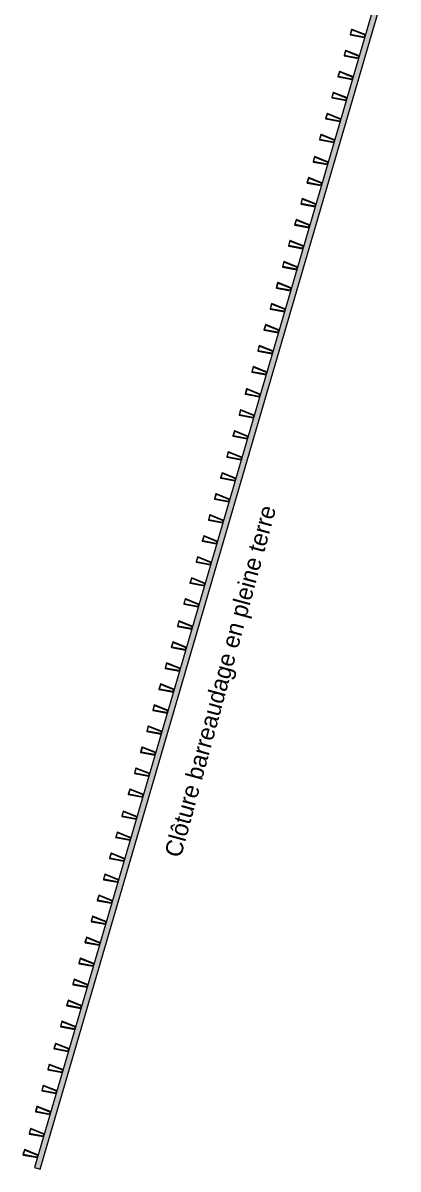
# Model space of a CAD drawing. Header units: centimetres. Extents: x 1724 to 19617, y -6503 to 8072.
# Drawn here: x 1724 to 1981, y -6503 to -5717 of the extents above; entities that cross this region are included whole.
import ezdxf

# ---------------------------------------------------------------- set-up
doc = ezdxf.new("R2010")
doc.units = ezdxf.units.CM
doc.layers.add('B GÈnÈral', color=7, linetype='Continuous', lineweight=5)
doc.layers.add('B Général', color=252, linetype='Continuous')
doc.layers.add('C ANNOTATIONS-texte', color=252, linetype='Continuous')
doc.styles.add('Eurostile', font='Eurosti.TTF')

# ---------------------------------------------------------------- blocks, each defined once
blk = doc.blocks.new('Groupe-70-1')
at = {"layer": 'B GÈnÈral', "linetype": 'Continuous', "lineweight": 0, "true_color": 0xbbbbbb}
blk.add_hatch(color=9, dxfattribs=at).paths.add_polyline_path([(2539.74, 1444.07), (2784.91, 2284.16), (2781.11, 2285.4), (2535.9, 1445.19)])
h = blk.add_hatch(color=9, dxfattribs=at)
edge = h.paths.add_edge_path()
edge.add_line((2752.3, 2221.58), (2761.77, 2219.79))
edge.add_arc((2761.81, 2219.98), 0.2, 259.2541, 343.73069)
edge.add_line((2762, 2219.93), (2762.46, 2221.5))
edge.add_arc((2762.27, 2221.55), 0.2, 343.73069, 428.08247)
edge.add_line((2762.34, 2221.74), (2753.39, 2225.34))
edge.add_arc((2753.32, 2225.16), 0.2, 68.08247, 163.73069)
edge.add_line((2753.13, 2225.21), (2752.14, 2221.84))
edge.add_arc((2752.33, 2221.78), 0.2, 163.73069, 259.2541)
h.paths.add_polyline_path([(2761.74, 2220.1), (2752.46, 2221.86), (2753.38, 2225.02), (2762.15, 2221.5)])
h = blk.add_hatch(color=9, dxfattribs=at)
edge = h.paths.add_edge_path()
edge.add_line((2748.09, 2207.18), (2757.57, 2205.38))
edge.add_arc((2757.61, 2205.58), 0.2, 259.2541, 343.73069)
edge.add_line((2757.8, 2205.53), (2758.26, 2207.1))
edge.add_arc((2758.07, 2207.15), 0.2, 343.73069, 428.08247)
edge.add_line((2758.14, 2207.34), (2749.19, 2210.94))
edge.add_arc((2749.12, 2210.75), 0.2, 68.08247, 163.73069)
edge.add_line((2748.92, 2210.81), (2747.94, 2207.44))
edge.add_arc((2748.13, 2207.38), 0.2, 163.73069, 259.2541)
h.paths.add_polyline_path([(2757.54, 2205.7), (2748.26, 2207.46), (2749.18, 2210.62), (2757.94, 2207.09)])
h = blk.add_hatch(color=9, dxfattribs=at)
edge = h.paths.add_edge_path()
edge.add_line((2743.89, 2192.78), (2753.37, 2190.98))
edge.add_arc((2753.4, 2191.18), 0.2, 259.2541, 343.73069)
edge.add_line((2753.6, 2191.12), (2754.05, 2192.7))
edge.add_arc((2753.86, 2192.75), 0.2, 343.73069, 428.08247)
edge.add_line((2753.94, 2192.94), (2744.99, 2196.54))
edge.add_arc((2744.91, 2196.35), 0.2, 68.08247, 163.73069)
edge.add_line((2744.72, 2196.41), (2743.74, 2193.03))
edge.add_arc((2743.93, 2192.98), 0.2, 163.73069, 259.2541)
h.paths.add_polyline_path([(2753.33, 2191.3), (2744.06, 2193.06), (2744.98, 2196.22), (2753.74, 2192.69)])
h = blk.add_hatch(color=9, dxfattribs=at)
edge = h.paths.add_edge_path()
edge.add_line((2739.69, 2178.38), (2749.16, 2176.58))
edge.add_arc((2749.2, 2176.78), 0.2, 259.2541, 343.73069)
edge.add_line((2749.39, 2176.72), (2749.85, 2178.29))
edge.add_arc((2749.66, 2178.35), 0.2, 343.73069, 428.08247)
edge.add_line((2749.73, 2178.54), (2740.78, 2182.14))
edge.add_arc((2740.71, 2181.95), 0.2, 68.08247, 163.73069)
edge.add_line((2740.52, 2182.01), (2739.53, 2178.63))
edge.add_arc((2739.73, 2178.58), 0.2, 163.73069, 259.2541)
h.paths.add_polyline_path([(2749.13, 2176.89), (2739.85, 2178.65), (2740.78, 2181.82), (2749.54, 2178.29)])
h = blk.add_hatch(color=9, dxfattribs=at)
edge = h.paths.add_edge_path()
edge.add_line((2735.49, 2163.98), (2744.96, 2162.18))
edge.add_arc((2745, 2162.38), 0.2, 259.2541, 343.73069)
edge.add_line((2745.19, 2162.32), (2745.65, 2163.89))
edge.add_arc((2745.46, 2163.95), 0.2, 343.73069, 428.08247)
edge.add_line((2745.53, 2164.13), (2736.58, 2167.74))
edge.add_arc((2736.51, 2167.55), 0.2, 68.08247, 163.73069)
edge.add_line((2736.32, 2167.61), (2735.33, 2164.23))
edge.add_arc((2735.52, 2164.18), 0.2, 163.73069, 259.2541)
h.paths.add_polyline_path([(2744.93, 2162.49), (2735.65, 2164.25), (2736.57, 2167.42), (2745.34, 2163.89)])
h = blk.add_hatch(color=9, dxfattribs=at)
edge = h.paths.add_edge_path()
edge.add_line((2731.28, 2149.58), (2740.76, 2147.78))
edge.add_arc((2740.8, 2147.98), 0.2, 259.2541, 343.73069)
edge.add_line((2740.99, 2147.92), (2741.45, 2149.49))
edge.add_arc((2741.25, 2149.55), 0.2, 343.73069, 428.08247)
edge.add_line((2741.33, 2149.73), (2732.38, 2153.33))
edge.add_arc((2732.3, 2153.15), 0.2, 68.08247, 163.73069)
edge.add_line((2732.11, 2153.2), (2731.13, 2149.83))
edge.add_arc((2731.32, 2149.77), 0.2, 163.73069, 259.2541)
h.paths.add_polyline_path([(2740.72, 2148.09), (2731.45, 2149.85), (2732.37, 2153.01), (2741.13, 2149.49)])
h = blk.add_hatch(color=9, dxfattribs=at)
edge = h.paths.add_edge_path()
edge.add_line((2726.86, 2134.41), (2736.33, 2132.61))
edge.add_arc((2736.37, 2132.81), 0.2, 259.2541, 343.73069)
edge.add_line((2736.56, 2132.75), (2737.02, 2134.32))
edge.add_arc((2736.83, 2134.38), 0.2, 343.73069, 428.08247)
edge.add_line((2736.9, 2134.56), (2727.95, 2138.16))
edge.add_arc((2727.88, 2137.98), 0.2, 68.08247, 163.73069)
edge.add_line((2727.69, 2138.04), (2726.7, 2134.66))
edge.add_arc((2726.89, 2134.6), 0.2, 163.73069, 259.2541)
h.paths.add_polyline_path([(2736.3, 2132.92), (2727.02, 2134.68), (2727.94, 2137.85), (2736.71, 2134.32)])
h = blk.add_hatch(color=9, dxfattribs=at)
edge = h.paths.add_edge_path()
edge.add_line((2722.65, 2120.01), (2732.13, 2118.21))
edge.add_arc((2732.17, 2118.41), 0.2, 259.2541, 343.73069)
edge.add_line((2732.36, 2118.35), (2732.82, 2119.92))
edge.add_arc((2732.62, 2119.98), 0.2, 343.73069, 428.08247)
edge.add_line((2732.7, 2120.16), (2723.75, 2123.76))
edge.add_arc((2723.67, 2123.58), 0.2, 68.08247, 163.73069)
edge.add_line((2723.48, 2123.63), (2722.5, 2120.26))
edge.add_arc((2722.69, 2120.2), 0.2, 163.73069, 259.2541)
h.paths.add_polyline_path([(2732.09, 2118.52), (2722.82, 2120.28), (2723.74, 2123.44), (2732.5, 2119.92)])
h = blk.add_hatch(color=9, dxfattribs=at)
edge = h.paths.add_edge_path()
edge.add_line((2718.45, 2105.61), (2727.93, 2103.81))
edge.add_arc((2727.96, 2104), 0.2, 259.2541, 343.73069)
edge.add_line((2728.15, 2103.95), (2728.61, 2105.52))
edge.add_arc((2728.42, 2105.58), 0.2, 343.73069, 428.08247)
edge.add_line((2728.5, 2105.76), (2719.55, 2109.36))
edge.add_arc((2719.47, 2109.18), 0.2, 68.08247, 163.73069)
edge.add_line((2719.28, 2109.23), (2718.3, 2105.86))
edge.add_arc((2718.49, 2105.8), 0.2, 163.73069, 259.2541)
h.paths.add_polyline_path([(2727.89, 2104.12), (2718.61, 2105.88), (2719.54, 2109.04), (2728.3, 2105.52)])
h = blk.add_hatch(color=9, dxfattribs=at)
edge = h.paths.add_edge_path()
edge.add_line((2714.25, 2091.2), (2723.72, 2089.41))
edge.add_arc((2723.76, 2089.6), 0.2, 259.2541, 343.73069)
edge.add_line((2723.95, 2089.55), (2724.41, 2091.12))
edge.add_arc((2724.22, 2091.17), 0.2, 343.73069, 428.08247)
edge.add_line((2724.29, 2091.36), (2715.34, 2094.96))
edge.add_arc((2715.27, 2094.78), 0.2, 68.08247, 163.73069)
edge.add_line((2715.08, 2094.83), (2714.09, 2091.46))
edge.add_arc((2714.28, 2091.4), 0.2, 163.73069, 259.2541)
h.paths.add_polyline_path([(2723.69, 2089.72), (2714.41, 2091.48), (2715.33, 2094.64), (2724.1, 2091.12)])
h = blk.add_hatch(color=9, dxfattribs=at)
edge = h.paths.add_edge_path()
edge.add_line((2710.04, 2076.8), (2719.52, 2075.01))
edge.add_arc((2719.56, 2075.2), 0.2, 259.2541, 343.73069)
edge.add_line((2719.75, 2075.15), (2720.21, 2076.72))
edge.add_arc((2720.02, 2076.77), 0.2, 343.73069, 428.08247)
edge.add_line((2720.09, 2076.96), (2711.14, 2080.56))
edge.add_arc((2711.07, 2080.37), 0.2, 68.08247, 163.73069)
edge.add_line((2710.87, 2080.43), (2709.89, 2077.06))
edge.add_arc((2710.08, 2077), 0.2, 163.73069, 259.2541)
h.paths.add_polyline_path([(2719.49, 2075.32), (2710.21, 2077.08), (2711.13, 2080.24), (2719.89, 2076.71)])
h = blk.add_hatch(color=9, dxfattribs=at)
edge = h.paths.add_edge_path()
edge.add_line((2705.84, 2062.4), (2715.32, 2060.6))
edge.add_arc((2715.35, 2060.8), 0.2, 259.2541, 343.73069)
edge.add_line((2715.55, 2060.74), (2716, 2062.32))
edge.add_arc((2715.81, 2062.37), 0.2, 343.73069, 428.08247)
edge.add_line((2715.89, 2062.56), (2706.94, 2066.16))
edge.add_arc((2706.86, 2065.97), 0.2, 68.08247, 163.73069)
edge.add_line((2706.67, 2066.03), (2705.69, 2062.65))
edge.add_arc((2705.88, 2062.6), 0.2, 163.73069, 259.2541)
h.paths.add_polyline_path([(2715.28, 2060.92), (2706.01, 2062.68), (2706.93, 2065.84), (2715.69, 2062.31)])
h = blk.add_hatch(color=9, dxfattribs=at)
edge = h.paths.add_edge_path()
edge.add_line((2701.64, 2048), (2711.11, 2046.2))
edge.add_arc((2711.15, 2046.4), 0.2, 259.2541, 343.73069)
edge.add_line((2711.34, 2046.34), (2711.8, 2047.91))
edge.add_arc((2711.61, 2047.97), 0.2, 343.73069, 428.08247)
edge.add_line((2711.68, 2048.16), (2702.74, 2051.76))
edge.add_arc((2702.66, 2051.57), 0.2, 68.08247, 163.73069)
edge.add_line((2702.47, 2051.63), (2701.48, 2048.25))
edge.add_arc((2701.68, 2048.2), 0.2, 163.73069, 259.2541)
h.paths.add_polyline_path([(2711.08, 2046.51), (2701.8, 2048.28), (2702.73, 2051.44), (2711.49, 2047.91)])
h = blk.add_hatch(color=9, dxfattribs=at)
edge = h.paths.add_edge_path()
edge.add_line((2697.44, 2033.6), (2706.91, 2031.8))
edge.add_arc((2706.95, 2032), 0.2, 259.2541, 343.73069)
edge.add_line((2707.14, 2031.94), (2707.6, 2033.51))
edge.add_arc((2707.41, 2033.57), 0.2, 343.73069, 428.08247)
edge.add_line((2707.48, 2033.76), (2698.53, 2037.36))
edge.add_arc((2698.46, 2037.17), 0.2, 68.08247, 163.73069)
edge.add_line((2698.27, 2037.23), (2697.28, 2033.85))
edge.add_arc((2697.47, 2033.8), 0.2, 163.73069, 259.2541)
h.paths.add_polyline_path([(2706.88, 2032.11), (2697.6, 2033.87), (2698.52, 2037.04), (2707.29, 2033.51)])
h = blk.add_hatch(color=9, dxfattribs=at)
edge = h.paths.add_edge_path()
edge.add_line((2693.23, 2019.2), (2702.71, 2017.4))
edge.add_arc((2702.75, 2017.6), 0.2, 259.2541, 343.73069)
edge.add_line((2702.94, 2017.54), (2703.4, 2019.11))
edge.add_arc((2703.2, 2019.17), 0.2, 343.73069, 428.08247)
edge.add_line((2703.28, 2019.35), (2694.33, 2022.95))
edge.add_arc((2694.25, 2022.77), 0.2, 68.08247, 163.73069)
edge.add_line((2694.06, 2022.83), (2693.08, 2019.45))
edge.add_arc((2693.27, 2019.39), 0.2, 163.73069, 259.2541)
h.paths.add_polyline_path([(2702.68, 2017.71), (2693.4, 2019.47), (2694.32, 2022.64), (2703.08, 2019.11)])
h = blk.add_hatch(color=9, dxfattribs=at)
edge = h.paths.add_edge_path()
edge.add_line((2689.03, 2004.8), (2698.51, 2003))
edge.add_arc((2698.54, 2003.2), 0.2, 259.2541, 343.73069)
edge.add_line((2698.73, 2003.14), (2699.19, 2004.71))
edge.add_arc((2699, 2004.77), 0.2, 343.73069, 428.08247)
edge.add_line((2699.08, 2004.95), (2690.13, 2008.55))
edge.add_arc((2690.05, 2008.37), 0.2, 68.08247, 163.73069)
edge.add_line((2689.86, 2008.42), (2688.88, 2005.05))
edge.add_arc((2689.07, 2004.99), 0.2, 163.73069, 259.2541)
h.paths.add_polyline_path([(2698.47, 2003.31), (2689.19, 2005.07), (2690.12, 2008.23), (2698.88, 2004.71)])
h = blk.add_hatch(color=9, dxfattribs=at)
edge = h.paths.add_edge_path()
edge.add_line((2684.83, 1990.4), (2694.3, 1988.6))
edge.add_arc((2694.34, 1988.79), 0.2, 259.2541, 343.73069)
edge.add_line((2694.53, 1988.74), (2694.99, 1990.31))
edge.add_arc((2694.8, 1990.37), 0.2, 343.73069, 428.08247)
edge.add_line((2694.87, 1990.55), (2685.92, 1994.15))
edge.add_arc((2685.85, 1993.97), 0.2, 68.08247, 163.73069)
edge.add_line((2685.66, 1994.02), (2684.67, 1990.65))
edge.add_arc((2684.86, 1990.59), 0.2, 163.73069, 259.2541)
h.paths.add_polyline_path([(2694.27, 1988.91), (2684.99, 1990.67), (2685.91, 1993.83), (2694.68, 1990.31)])
h = blk.add_hatch(color=9, dxfattribs=at)
edge = h.paths.add_edge_path()
edge.add_line((2680.4, 1975.23), (2689.88, 1973.43))
edge.add_arc((2689.91, 1973.62), 0.2, 259.2541, 343.73069)
edge.add_line((2690.1, 1973.57), (2690.56, 1975.14))
edge.add_arc((2690.37, 1975.2), 0.2, 343.73069, 428.08247)
edge.add_line((2690.45, 1975.38), (2681.5, 1978.98))
edge.add_arc((2681.42, 1978.8), 0.2, 68.08247, 163.73069)
edge.add_line((2681.23, 1978.85), (2680.25, 1975.48))
edge.add_arc((2680.44, 1975.42), 0.2, 163.73069, 259.2541)
h.paths.add_polyline_path([(2689.84, 1973.74), (2680.56, 1975.5), (2681.49, 1978.66), (2690.25, 1975.14)])
h = blk.add_hatch(color=9, dxfattribs=at)
edge = h.paths.add_edge_path()
edge.add_line((2676.2, 1960.82), (2685.67, 1959.03))
edge.add_arc((2685.71, 1959.22), 0.2, 259.2541, 343.73069)
edge.add_line((2685.9, 1959.17), (2686.36, 1960.74))
edge.add_arc((2686.17, 1960.79), 0.2, 343.73069, 428.08247)
edge.add_line((2686.24, 1960.98), (2677.29, 1964.58))
edge.add_arc((2677.22, 1964.4), 0.2, 68.08247, 163.73069)
edge.add_line((2677.03, 1964.45), (2676.04, 1961.08))
edge.add_arc((2676.23, 1961.02), 0.2, 163.73069, 259.2541)
h.paths.add_polyline_path([(2685.64, 1959.34), (2676.36, 1961.1), (2677.28, 1964.26), (2686.05, 1960.74)])
h = blk.add_hatch(color=9, dxfattribs=at)
edge = h.paths.add_edge_path()
edge.add_line((2671.99, 1946.42), (2681.47, 1944.63))
edge.add_arc((2681.51, 1944.82), 0.2, 259.2541, 343.73069)
edge.add_line((2681.7, 1944.77), (2682.16, 1946.34))
edge.add_arc((2681.97, 1946.39), 0.2, 343.73069, 428.08247)
edge.add_line((2682.04, 1946.58), (2673.09, 1950.18))
edge.add_arc((2673.02, 1949.99), 0.2, 68.08247, 163.73069)
edge.add_line((2672.82, 1950.05), (2671.84, 1946.68))
edge.add_arc((2672.03, 1946.62), 0.2, 163.73069, 259.2541)
h.paths.add_polyline_path([(2681.44, 1944.94), (2672.16, 1946.7), (2673.08, 1949.86), (2681.84, 1946.33)])
h = blk.add_hatch(color=9, dxfattribs=at)
edge = h.paths.add_edge_path()
edge.add_line((2667.79, 1932.02), (2677.27, 1930.22))
edge.add_arc((2677.3, 1930.42), 0.2, 259.2541, 343.73069)
edge.add_line((2677.5, 1930.36), (2677.95, 1931.94))
edge.add_arc((2677.76, 1931.99), 0.2, 343.73069, 428.08247)
edge.add_line((2677.84, 1932.18), (2668.89, 1935.78))
edge.add_arc((2668.81, 1935.59), 0.2, 68.08247, 163.73069)
edge.add_line((2668.62, 1935.65), (2667.64, 1932.27))
edge.add_arc((2667.83, 1932.22), 0.2, 163.73069, 259.2541)
h.paths.add_polyline_path([(2677.23, 1930.54), (2667.96, 1932.3), (2668.88, 1935.46), (2677.64, 1931.93)])
h = blk.add_hatch(color=9, dxfattribs=at)
edge = h.paths.add_edge_path()
edge.add_line((2663.59, 1917.62), (2673.06, 1915.82))
edge.add_arc((2673.1, 1916.02), 0.2, 259.2541, 343.73069)
edge.add_line((2673.29, 1915.96), (2673.75, 1917.53))
edge.add_arc((2673.56, 1917.59), 0.2, 343.73069, 428.08247)
edge.add_line((2673.63, 1917.78), (2664.69, 1921.38))
edge.add_arc((2664.61, 1921.19), 0.2, 68.08247, 163.73069)
edge.add_line((2664.42, 1921.25), (2663.43, 1917.87))
edge.add_arc((2663.63, 1917.82), 0.2, 163.73069, 259.2541)
h.paths.add_polyline_path([(2673.03, 1916.13), (2663.75, 1917.9), (2664.68, 1921.06), (2673.44, 1917.53)])
h = blk.add_hatch(color=9, dxfattribs=at)
edge = h.paths.add_edge_path()
edge.add_line((2659.39, 1903.22), (2668.86, 1901.42))
edge.add_arc((2668.9, 1901.62), 0.2, 259.2541, 343.73069)
edge.add_line((2669.09, 1901.56), (2669.55, 1903.13))
edge.add_arc((2669.36, 1903.19), 0.2, 343.73069, 428.08247)
edge.add_line((2669.43, 1903.38), (2660.48, 1906.98))
edge.add_arc((2660.41, 1906.79), 0.2, 68.08247, 163.73069)
edge.add_line((2660.22, 1906.85), (2659.23, 1903.47))
edge.add_arc((2659.42, 1903.42), 0.2, 163.73069, 259.2541)
h.paths.add_polyline_path([(2668.83, 1901.73), (2659.55, 1903.49), (2660.47, 1906.66), (2669.24, 1903.13)])
h = blk.add_hatch(color=9, dxfattribs=at)
edge = h.paths.add_edge_path()
edge.add_line((2655.18, 1888.82), (2664.66, 1887.02))
edge.add_arc((2664.7, 1887.22), 0.2, 259.2541, 343.73069)
edge.add_line((2664.89, 1887.16), (2665.35, 1888.73))
edge.add_arc((2665.15, 1888.79), 0.2, 343.73069, 428.08247)
edge.add_line((2665.23, 1888.97), (2656.28, 1892.57))
edge.add_arc((2656.2, 1892.39), 0.2, 68.08247, 163.73069)
edge.add_line((2656.01, 1892.45), (2655.03, 1889.07))
edge.add_arc((2655.22, 1889.02), 0.2, 163.73069, 259.2541)
h.paths.add_polyline_path([(2664.63, 1887.33), (2655.35, 1889.09), (2656.27, 1892.26), (2665.03, 1888.73)])
h = blk.add_hatch(color=9, dxfattribs=at)
edge = h.paths.add_edge_path()
edge.add_line((2650.98, 1874.42), (2660.46, 1872.62))
edge.add_arc((2660.49, 1872.82), 0.2, 259.2541, 343.73069)
edge.add_line((2660.68, 1872.76), (2661.14, 1874.33))
edge.add_arc((2660.95, 1874.39), 0.2, 343.73069, 428.08247)
edge.add_line((2661.03, 1874.57), (2652.08, 1878.17))
edge.add_arc((2652, 1877.99), 0.2, 68.08247, 163.73069)
edge.add_line((2651.81, 1878.04), (2650.83, 1874.67))
edge.add_arc((2651.02, 1874.61), 0.2, 163.73069, 259.2541)
h.paths.add_polyline_path([(2660.42, 1872.93), (2651.14, 1874.69), (2652.07, 1877.85), (2660.83, 1874.33)])
h = blk.add_hatch(color=9, dxfattribs=at)
edge = h.paths.add_edge_path()
edge.add_line((2646.78, 1860.02), (2656.25, 1858.22))
edge.add_arc((2656.29, 1858.41), 0.2, 259.2541, 343.73069)
edge.add_line((2656.48, 1858.36), (2656.94, 1859.93))
edge.add_arc((2656.75, 1859.99), 0.2, 343.73069, 428.08247)
edge.add_line((2656.82, 1860.17), (2647.87, 1863.77))
edge.add_arc((2647.8, 1863.59), 0.2, 68.08247, 163.73069)
edge.add_line((2647.61, 1863.64), (2646.62, 1860.27))
edge.add_arc((2646.81, 1860.21), 0.2, 163.73069, 259.2541)
h.paths.add_polyline_path([(2656.22, 1858.53), (2646.94, 1860.29), (2647.86, 1863.45), (2656.63, 1859.93)])
h = blk.add_hatch(color=9, dxfattribs=at)
edge = h.paths.add_edge_path()
edge.add_line((2642.57, 1845.61), (2652.05, 1843.82))
edge.add_arc((2652.09, 1844.01), 0.2, 259.2541, 343.73069)
edge.add_line((2652.28, 1843.96), (2652.74, 1845.53))
edge.add_arc((2652.55, 1845.58), 0.2, 343.73069, 428.08247)
edge.add_line((2652.62, 1845.77), (2643.67, 1849.37))
edge.add_arc((2643.6, 1849.19), 0.2, 68.08247, 163.73069)
edge.add_line((2643.4, 1849.24), (2642.42, 1845.87))
edge.add_arc((2642.61, 1845.81), 0.2, 163.73069, 259.2541)
h.paths.add_polyline_path([(2652.02, 1844.13), (2642.74, 1845.89), (2643.66, 1849.05), (2652.42, 1845.53)])
h = blk.add_hatch(color=9, dxfattribs=at)
edge = h.paths.add_edge_path()
edge.add_line((2638.37, 1831.21), (2647.85, 1829.42))
edge.add_arc((2647.88, 1829.61), 0.2, 259.2541, 343.73069)
edge.add_line((2648.08, 1829.56), (2648.53, 1831.13))
edge.add_arc((2648.34, 1831.18), 0.2, 343.73069, 428.08247)
edge.add_line((2648.42, 1831.37), (2639.47, 1834.97))
edge.add_arc((2639.39, 1834.78), 0.2, 68.08247, 163.73069)
edge.add_line((2639.2, 1834.84), (2638.22, 1831.47))
edge.add_arc((2638.41, 1831.41), 0.2, 163.73069, 259.2541)
h.paths.add_polyline_path([(2647.81, 1829.73), (2638.54, 1831.49), (2639.46, 1834.65), (2648.22, 1831.12)])
h = blk.add_hatch(color=9, dxfattribs=at)
edge = h.paths.add_edge_path()
edge.add_line((2633.94, 1816.04), (2643.42, 1814.25))
edge.add_arc((2643.46, 1814.44), 0.2, 259.2541, 343.73069)
edge.add_line((2643.65, 1814.39), (2644.11, 1815.96))
edge.add_arc((2643.92, 1816.01), 0.2, 343.73069, 428.08247)
edge.add_line((2643.99, 1816.2), (2635.04, 1819.8))
edge.add_arc((2634.97, 1819.61), 0.2, 68.08247, 163.73069)
edge.add_line((2634.77, 1819.67), (2633.79, 1816.3))
edge.add_arc((2633.98, 1816.24), 0.2, 163.73069, 259.2541)
h.paths.add_polyline_path([(2643.39, 1814.56), (2634.11, 1816.32), (2635.03, 1819.48), (2643.79, 1815.95)])
h = blk.add_hatch(color=9, dxfattribs=at)
edge = h.paths.add_edge_path()
edge.add_line((2629.74, 1801.64), (2639.22, 1799.84))
edge.add_arc((2639.25, 1800.04), 0.2, 259.2541, 343.73069)
edge.add_line((2639.45, 1799.98), (2639.9, 1801.56))
edge.add_arc((2639.71, 1801.61), 0.2, 343.73069, 428.08247)
edge.add_line((2639.79, 1801.8), (2630.84, 1805.4))
edge.add_arc((2630.76, 1805.21), 0.2, 68.08247, 163.73069)
edge.add_line((2630.57, 1805.27), (2629.59, 1801.9))
edge.add_arc((2629.78, 1801.84), 0.2, 163.73069, 259.2541)
h.paths.add_polyline_path([(2639.18, 1800.16), (2629.91, 1801.92), (2630.83, 1805.08), (2639.59, 1801.55)])
h = blk.add_hatch(color=9, dxfattribs=at)
edge = h.paths.add_edge_path()
edge.add_line((2625.54, 1787.24), (2635.01, 1785.44))
edge.add_arc((2635.05, 1785.64), 0.2, 259.2541, 343.73069)
edge.add_line((2635.24, 1785.58), (2635.7, 1787.16))
edge.add_arc((2635.51, 1787.21), 0.2, 343.73069, 428.08247)
edge.add_line((2635.58, 1787.4), (2626.64, 1791))
edge.add_arc((2626.56, 1790.81), 0.2, 68.08247, 163.73069)
edge.add_line((2626.37, 1790.87), (2625.38, 1787.49))
edge.add_arc((2625.58, 1787.44), 0.2, 163.73069, 259.2541)
h.paths.add_polyline_path([(2634.98, 1785.75), (2625.7, 1787.52), (2626.63, 1790.68), (2635.39, 1787.15)])
h = blk.add_hatch(color=9, dxfattribs=at)
edge = h.paths.add_edge_path()
edge.add_line((2621.34, 1772.84), (2630.81, 1771.04))
edge.add_arc((2630.85, 1771.24), 0.2, 259.2541, 343.73069)
edge.add_line((2631.04, 1771.18), (2631.5, 1772.75))
edge.add_arc((2631.31, 1772.81), 0.2, 343.73069, 428.08247)
edge.add_line((2631.38, 1773), (2622.43, 1776.6))
edge.add_arc((2622.36, 1776.41), 0.2, 68.08247, 163.73069)
edge.add_line((2622.17, 1776.47), (2621.18, 1773.09))
edge.add_arc((2621.37, 1773.04), 0.2, 163.73069, 259.2541)
h.paths.add_polyline_path([(2630.78, 1771.35), (2621.5, 1773.11), (2622.42, 1776.28), (2631.19, 1772.75)])
h = blk.add_hatch(color=9, dxfattribs=at)
edge = h.paths.add_edge_path()
edge.add_line((2617.13, 1758.44), (2626.61, 1756.64))
edge.add_arc((2626.65, 1756.84), 0.2, 259.2541, 343.73069)
edge.add_line((2626.84, 1756.78), (2627.3, 1758.35))
edge.add_arc((2627.1, 1758.41), 0.2, 343.73069, 428.08247)
edge.add_line((2627.18, 1758.59), (2618.23, 1762.2))
edge.add_arc((2618.15, 1762.01), 0.2, 68.08247, 163.73069)
edge.add_line((2617.96, 1762.07), (2616.98, 1758.69))
edge.add_arc((2617.17, 1758.64), 0.2, 163.73069, 259.2541)
h.paths.add_polyline_path([(2626.58, 1756.95), (2617.3, 1758.71), (2618.22, 1761.88), (2626.98, 1758.35)])
h = blk.add_hatch(color=9, dxfattribs=at)
edge = h.paths.add_edge_path()
edge.add_line((2612.93, 1744.04), (2622.41, 1742.24))
edge.add_arc((2622.44, 1742.44), 0.2, 259.2541, 343.73069)
edge.add_line((2622.63, 1742.38), (2623.09, 1743.95))
edge.add_arc((2622.9, 1744.01), 0.2, 343.73069, 428.08247)
edge.add_line((2622.98, 1744.19), (2614.03, 1747.79))
edge.add_arc((2613.95, 1747.61), 0.2, 68.08247, 163.73069)
edge.add_line((2613.76, 1747.66), (2612.78, 1744.29))
edge.add_arc((2612.97, 1744.23), 0.2, 163.73069, 259.2541)
h.paths.add_polyline_path([(2622.37, 1742.55), (2613.09, 1744.31), (2614.02, 1747.47), (2622.78, 1743.95)])
h = blk.add_hatch(color=9, dxfattribs=at)
edge = h.paths.add_edge_path()
edge.add_line((2608.73, 1729.64), (2618.2, 1727.84))
edge.add_arc((2618.24, 1728.03), 0.2, 259.2541, 343.73069)
edge.add_line((2618.43, 1727.98), (2618.89, 1729.55))
edge.add_arc((2618.7, 1729.61), 0.2, 343.73069, 428.08247)
edge.add_line((2618.77, 1729.79), (2609.82, 1733.39))
edge.add_arc((2609.75, 1733.21), 0.2, 68.08247, 163.73069)
edge.add_line((2609.56, 1733.26), (2608.57, 1729.89))
edge.add_arc((2608.76, 1729.83), 0.2, 163.73069, 259.2541)
h.paths.add_polyline_path([(2618.17, 1728.15), (2608.89, 1729.91), (2609.81, 1733.07), (2618.58, 1729.55)])
h = blk.add_hatch(color=9, dxfattribs=at)
edge = h.paths.add_edge_path()
edge.add_line((2604.52, 1715.24), (2614, 1713.44))
edge.add_arc((2614.04, 1713.63), 0.2, 259.2541, 343.73069)
edge.add_line((2614.23, 1713.58), (2614.69, 1715.15))
edge.add_arc((2614.5, 1715.21), 0.2, 343.73069, 428.08247)
edge.add_line((2614.57, 1715.39), (2605.62, 1718.99))
edge.add_arc((2605.55, 1718.81), 0.2, 68.08247, 163.73069)
edge.add_line((2605.35, 1718.86), (2604.37, 1715.49))
edge.add_arc((2604.56, 1715.43), 0.2, 163.73069, 259.2541)
h.paths.add_polyline_path([(2613.97, 1713.75), (2604.69, 1715.51), (2605.61, 1718.67), (2614.37, 1715.15)])
h = blk.add_hatch(color=9, dxfattribs=at)
edge = h.paths.add_edge_path()
edge.add_line((2600.32, 1700.83), (2609.8, 1699.04))
edge.add_arc((2609.83, 1699.23), 0.2, 259.2541, 343.73069)
edge.add_line((2610.03, 1699.18), (2610.49, 1700.75))
edge.add_arc((2610.29, 1700.8), 0.2, 343.73069, 428.08247)
edge.add_line((2610.37, 1700.99), (2601.42, 1704.59))
edge.add_arc((2601.34, 1704.4), 0.2, 68.08247, 163.73069)
edge.add_line((2601.15, 1704.46), (2600.17, 1701.09))
edge.add_arc((2600.36, 1701.03), 0.2, 163.73069, 259.2541)
h.paths.add_polyline_path([(2609.76, 1699.35), (2600.49, 1701.11), (2601.41, 1704.27), (2610.17, 1700.74)])
h = blk.add_hatch(color=9, dxfattribs=at)
edge = h.paths.add_edge_path()
edge.add_line((2595.89, 1685.66), (2605.37, 1683.87))
edge.add_arc((2605.41, 1684.06), 0.2, 259.2541, 343.73069)
edge.add_line((2605.6, 1684.01), (2606.06, 1685.58))
edge.add_arc((2605.87, 1685.63), 0.2, 343.73069, 428.08247)
edge.add_line((2605.94, 1685.82), (2596.99, 1689.42))
edge.add_arc((2596.92, 1689.23), 0.2, 68.08247, 163.73069)
edge.add_line((2596.72, 1689.29), (2595.74, 1685.92))
edge.add_arc((2595.93, 1685.86), 0.2, 163.73069, 259.2541)
h.paths.add_polyline_path([(2605.34, 1684.18), (2596.06, 1685.94), (2596.98, 1689.1), (2605.74, 1685.58)])
h = blk.add_hatch(color=9, dxfattribs=at)
edge = h.paths.add_edge_path()
edge.add_line((2591.69, 1671.26), (2601.17, 1669.46))
edge.add_arc((2601.2, 1669.66), 0.2, 259.2541, 343.73069)
edge.add_line((2601.4, 1669.61), (2601.86, 1671.18))
edge.add_arc((2601.66, 1671.23), 0.2, 343.73069, 428.08247)
edge.add_line((2601.74, 1671.42), (2592.79, 1675.02))
edge.add_arc((2592.71, 1674.83), 0.2, 68.08247, 163.73069)
edge.add_line((2592.52, 1674.89), (2591.54, 1671.52))
edge.add_arc((2591.73, 1671.46), 0.2, 163.73069, 259.2541)
h.paths.add_polyline_path([(2601.13, 1669.78), (2591.86, 1671.54), (2592.78, 1674.7), (2601.54, 1671.17)])
h = blk.add_hatch(color=9, dxfattribs=at)
edge = h.paths.add_edge_path()
edge.add_line((2587.49, 1656.86), (2596.96, 1655.06))
edge.add_arc((2597, 1655.26), 0.2, 259.2541, 343.73069)
edge.add_line((2597.19, 1655.2), (2597.65, 1656.78))
edge.add_arc((2597.46, 1656.83), 0.2, 343.73069, 428.08247)
edge.add_line((2597.53, 1657.02), (2588.59, 1660.62))
edge.add_arc((2588.51, 1660.43), 0.2, 68.08247, 163.73069)
edge.add_line((2588.32, 1660.49), (2587.33, 1657.11))
edge.add_arc((2587.53, 1657.06), 0.2, 163.73069, 259.2541)
h.paths.add_polyline_path([(2596.93, 1655.38), (2587.65, 1657.14), (2588.58, 1660.3), (2597.34, 1656.77)])
h = blk.add_hatch(color=9, dxfattribs=at)
edge = h.paths.add_edge_path()
edge.add_line((2583.29, 1642.46), (2592.76, 1640.66))
edge.add_arc((2592.8, 1640.86), 0.2, 259.2541, 343.73069)
edge.add_line((2592.99, 1640.8), (2593.45, 1642.37))
edge.add_arc((2593.26, 1642.43), 0.2, 343.73069, 428.08247)
edge.add_line((2593.33, 1642.62), (2584.38, 1646.22))
edge.add_arc((2584.31, 1646.03), 0.2, 68.08247, 163.73069)
edge.add_line((2584.12, 1646.09), (2583.13, 1642.71))
edge.add_arc((2583.32, 1642.66), 0.2, 163.73069, 259.2541)
h.paths.add_polyline_path([(2592.73, 1640.97), (2583.45, 1642.73), (2584.37, 1645.9), (2593.14, 1642.37)])
h = blk.add_hatch(color=9, dxfattribs=at)
edge = h.paths.add_edge_path()
edge.add_line((2579.08, 1628.06), (2588.56, 1626.26))
edge.add_arc((2588.6, 1626.46), 0.2, 259.2541, 343.73069)
edge.add_line((2588.79, 1626.4), (2589.25, 1627.97))
edge.add_arc((2589.05, 1628.03), 0.2, 343.73069, 428.08247)
edge.add_line((2589.13, 1628.21), (2580.18, 1631.82))
edge.add_arc((2580.1, 1631.63), 0.2, 68.08247, 163.73069)
edge.add_line((2579.91, 1631.69), (2578.93, 1628.31))
edge.add_arc((2579.12, 1628.26), 0.2, 163.73069, 259.2541)
h.paths.add_polyline_path([(2588.53, 1626.57), (2579.25, 1628.33), (2580.17, 1631.5), (2588.93, 1627.97)])
h = blk.add_hatch(color=9, dxfattribs=at)
edge = h.paths.add_edge_path()
edge.add_line((2574.88, 1613.66), (2584.36, 1611.86))
edge.add_arc((2584.39, 1612.06), 0.2, 259.2541, 343.73069)
edge.add_line((2584.58, 1612), (2585.04, 1613.57))
edge.add_arc((2584.85, 1613.63), 0.2, 343.73069, 428.08247)
edge.add_line((2584.93, 1613.81), (2575.98, 1617.41))
edge.add_arc((2575.9, 1617.23), 0.2, 68.08247, 163.73069)
edge.add_line((2575.71, 1617.28), (2574.73, 1613.91))
edge.add_arc((2574.92, 1613.85), 0.2, 163.73069, 259.2541)
h.paths.add_polyline_path([(2584.32, 1612.17), (2575.04, 1613.93), (2575.97, 1617.09), (2584.73, 1613.57)])
h = blk.add_hatch(color=9, dxfattribs=at)
edge = h.paths.add_edge_path()
edge.add_line((2570.68, 1599.26), (2580.15, 1597.46))
edge.add_arc((2580.19, 1597.65), 0.2, 259.2541, 343.73069)
edge.add_line((2580.38, 1597.6), (2580.84, 1599.17))
edge.add_arc((2580.65, 1599.23), 0.2, 343.73069, 428.08247)
edge.add_line((2580.72, 1599.41), (2571.77, 1603.01))
edge.add_arc((2571.7, 1602.83), 0.2, 68.08247, 163.73069)
edge.add_line((2571.51, 1602.88), (2570.52, 1599.51))
edge.add_arc((2570.71, 1599.45), 0.2, 163.73069, 259.2541)
h.paths.add_polyline_path([(2580.12, 1597.77), (2570.84, 1599.53), (2571.76, 1602.69), (2580.53, 1599.17)])
h = blk.add_hatch(color=9, dxfattribs=at)
edge = h.paths.add_edge_path()
edge.add_line((2566.47, 1584.86), (2575.95, 1583.06))
edge.add_arc((2575.99, 1583.25), 0.2, 259.2541, 343.73069)
edge.add_line((2576.18, 1583.2), (2576.64, 1584.77))
edge.add_arc((2576.45, 1584.83), 0.2, 343.73069, 428.08247)
edge.add_line((2576.52, 1585.01), (2567.57, 1588.61))
edge.add_arc((2567.5, 1588.43), 0.2, 68.08247, 163.73069)
edge.add_line((2567.3, 1588.48), (2566.32, 1585.11))
edge.add_arc((2566.51, 1585.05), 0.2, 163.73069, 259.2541)
h.paths.add_polyline_path([(2575.92, 1583.37), (2566.64, 1585.13), (2567.56, 1588.29), (2576.32, 1584.77)])
h = blk.add_hatch(color=9, dxfattribs=at)
edge = h.paths.add_edge_path()
edge.add_line((2562.27, 1570.45), (2571.75, 1568.66))
edge.add_arc((2571.78, 1568.85), 0.2, 259.2541, 343.73069)
edge.add_line((2571.98, 1568.8), (2572.44, 1570.37))
edge.add_arc((2572.24, 1570.42), 0.2, 343.73069, 428.08247)
edge.add_line((2572.32, 1570.61), (2563.37, 1574.21))
edge.add_arc((2563.29, 1574.02), 0.2, 68.08247, 163.73069)
edge.add_line((2563.1, 1574.08), (2562.12, 1570.71))
edge.add_arc((2562.31, 1570.65), 0.2, 163.73069, 259.2541)
h.paths.add_polyline_path([(2571.71, 1568.97), (2562.44, 1570.73), (2563.36, 1573.89), (2572.12, 1570.37)])
h = blk.add_hatch(color=9, dxfattribs=at)
edge = h.paths.add_edge_path()
edge.add_line((2558.07, 1556.05), (2567.54, 1554.25))
edge.add_arc((2567.58, 1554.45), 0.2, 259.2541, 343.73069)
edge.add_line((2567.77, 1554.4), (2568.23, 1555.97))
edge.add_arc((2568.04, 1556.02), 0.2, 343.73069, 428.08247)
edge.add_line((2568.11, 1556.21), (2559.17, 1559.81))
edge.add_arc((2559.09, 1559.62), 0.2, 68.08247, 163.73069)
edge.add_line((2558.9, 1559.68), (2557.91, 1556.31))
edge.add_arc((2558.11, 1556.25), 0.2, 163.73069, 259.2541)
h.paths.add_polyline_path([(2567.51, 1554.57), (2558.23, 1556.33), (2559.16, 1559.49), (2567.92, 1555.96)])
h = blk.add_hatch(color=9, dxfattribs=at)
edge = h.paths.add_edge_path()
edge.add_line((2553.87, 1541.65), (2563.34, 1539.85))
edge.add_arc((2563.38, 1540.05), 0.2, 259.2541, 343.73069)
edge.add_line((2563.57, 1539.99), (2564.03, 1541.57))
edge.add_arc((2563.84, 1541.62), 0.2, 343.73069, 428.08247)
edge.add_line((2563.91, 1541.81), (2554.96, 1545.41))
edge.add_arc((2554.89, 1545.22), 0.2, 68.08247, 163.73069)
edge.add_line((2554.7, 1545.28), (2553.71, 1541.9))
edge.add_arc((2553.9, 1541.85), 0.2, 163.73069, 259.2541)
h.paths.add_polyline_path([(2563.31, 1540.17), (2554.03, 1541.93), (2554.95, 1545.09), (2563.72, 1541.56)])
h = blk.add_hatch(color=9, dxfattribs=at)
edge = h.paths.add_edge_path()
edge.add_line((2549.44, 1526.48), (2558.91, 1524.68))
edge.add_arc((2558.95, 1524.88), 0.2, 259.2541, 343.73069)
edge.add_line((2559.14, 1524.82), (2559.6, 1526.4))
edge.add_arc((2559.41, 1526.45), 0.2, 343.73069, 428.08247)
edge.add_line((2559.48, 1526.64), (2550.54, 1530.24))
edge.add_arc((2550.46, 1530.05), 0.2, 68.08247, 163.73069)
edge.add_line((2550.27, 1530.11), (2549.28, 1526.73))
edge.add_arc((2549.48, 1526.68), 0.2, 163.73069, 259.2541)
h.paths.add_polyline_path([(2558.88, 1525), (2549.6, 1526.76), (2550.53, 1529.92), (2559.29, 1526.39)])
h = blk.add_hatch(color=9, dxfattribs=at)
edge = h.paths.add_edge_path()
edge.add_line((2545.24, 1512.08), (2554.71, 1510.28))
edge.add_arc((2554.75, 1510.48), 0.2, 259.2541, 343.73069)
edge.add_line((2554.94, 1510.42), (2555.4, 1511.99))
edge.add_arc((2555.21, 1512.05), 0.2, 343.73069, 428.08247)
edge.add_line((2555.28, 1512.24), (2546.33, 1515.84))
edge.add_arc((2546.26, 1515.65), 0.2, 68.08247, 163.73069)
edge.add_line((2546.07, 1515.71), (2545.08, 1512.33))
edge.add_arc((2545.27, 1512.28), 0.2, 163.73069, 259.2541)
h.paths.add_polyline_path([(2554.68, 1510.59), (2545.4, 1512.35), (2546.32, 1515.52), (2555.09, 1511.99)])
h = blk.add_hatch(color=9, dxfattribs=at)
edge = h.paths.add_edge_path()
edge.add_line((2541.03, 1497.68), (2550.51, 1495.88))
edge.add_arc((2550.55, 1496.08), 0.2, 259.2541, 343.73069)
edge.add_line((2550.74, 1496.02), (2551.2, 1497.59))
edge.add_arc((2551, 1497.65), 0.2, 343.73069, 428.08247)
edge.add_line((2551.08, 1497.83), (2542.13, 1501.44))
edge.add_arc((2542.06, 1501.25), 0.2, 68.08247, 163.73069)
edge.add_line((2541.86, 1501.31), (2540.88, 1497.93))
edge.add_arc((2541.07, 1497.88), 0.2, 163.73069, 259.2541)
h.paths.add_polyline_path([(2550.48, 1496.19), (2541.2, 1497.95), (2542.12, 1501.12), (2550.88, 1497.59)])
h = blk.add_hatch(color=9, dxfattribs=at)
edge = h.paths.add_edge_path()
edge.add_line((2536.83, 1483.28), (2546.31, 1481.48))
edge.add_arc((2546.34, 1481.68), 0.2, 259.2541, 343.73069)
edge.add_line((2546.54, 1481.62), (2546.99, 1483.19))
edge.add_arc((2546.8, 1483.25), 0.2, 343.73069, 428.08247)
edge.add_line((2546.88, 1483.43), (2537.93, 1487.03))
edge.add_arc((2537.85, 1486.85), 0.2, 68.08247, 163.73069)
edge.add_line((2537.66, 1486.91), (2536.68, 1483.53))
edge.add_arc((2536.87, 1483.47), 0.2, 163.73069, 259.2541)
h.paths.add_polyline_path([(2546.27, 1481.79), (2536.99, 1483.55), (2537.92, 1486.72), (2546.68, 1483.19)])
h = blk.add_hatch(color=9, dxfattribs=at)
edge = h.paths.add_edge_path()
edge.add_line((2532.4, 1468.11), (2541.88, 1466.31))
edge.add_arc((2541.92, 1466.51), 0.2, 259.2541, 343.73069)
edge.add_line((2542.11, 1466.45), (2542.57, 1468.02))
edge.add_arc((2542.37, 1468.08), 0.2, 343.73069, 428.08247)
edge.add_line((2542.45, 1468.26), (2533.5, 1471.86))
edge.add_arc((2533.43, 1471.68), 0.2, 68.08247, 163.73069)
edge.add_line((2533.23, 1471.74), (2532.25, 1468.36))
edge.add_arc((2532.44, 1468.3), 0.2, 163.73069, 259.2541)
h.paths.add_polyline_path([(2541.85, 1466.62), (2532.57, 1468.38), (2533.49, 1471.55), (2542.25, 1468.02)])
h = blk.add_hatch(color=9, dxfattribs=at)
edge = h.paths.add_edge_path()
edge.add_line((2528.2, 1453.71), (2537.68, 1451.91))
edge.add_arc((2537.71, 1452.11), 0.2, 259.2541, 343.73069)
edge.add_line((2537.91, 1452.05), (2538.36, 1453.62))
edge.add_arc((2538.17, 1453.68), 0.2, 343.73069, 428.08247)
edge.add_line((2538.25, 1453.86), (2529.3, 1457.46))
edge.add_arc((2529.22, 1457.28), 0.2, 68.08247, 163.73069)
edge.add_line((2529.03, 1457.33), (2528.05, 1453.96))
edge.add_arc((2528.24, 1453.9), 0.2, 163.73069, 259.2541)
h.paths.add_polyline_path([(2537.64, 1452.22), (2528.36, 1453.98), (2529.29, 1457.14), (2538.05, 1453.62)])
at = {"layer": 'B Général', "color": 7, "linetype": 'Continuous', "lineweight": 5, "flags": 128}
for points in [[(2539.74, 1444.07), (2784.91, 2284.16), (2781.11, 2285.4), (2535.9, 1445.19)], [(2761.74, 2220.1), (2752.46, 2221.86), (2753.38, 2225.02), (2762.15, 2221.5)], [(2757.54, 2205.7), (2748.26, 2207.46), (2749.18, 2210.62), (2757.94, 2207.09)], [(2753.33, 2191.3), (2744.06, 2193.06), (2744.98, 2196.22), (2753.74, 2192.69)], [(2749.13, 2176.89), (2739.85, 2178.65), (2740.78, 2181.82), (2749.54, 2178.29)], [(2744.93, 2162.49), (2735.65, 2164.25), (2736.57, 2167.42), (2745.34, 2163.89)], [(2740.72, 2148.09), (2731.45, 2149.85), (2732.37, 2153.01), (2741.13, 2149.49)], [(2736.3, 2132.92), (2727.02, 2134.68), (2727.94, 2137.85), (2736.71, 2134.32)], [(2732.09, 2118.52), (2722.82, 2120.28), (2723.74, 2123.44), (2732.5, 2119.92)], [(2727.89, 2104.12), (2718.61, 2105.88), (2719.54, 2109.04), (2728.3, 2105.52)], [(2723.69, 2089.72), (2714.41, 2091.48), (2715.33, 2094.64), (2724.1, 2091.12)], [(2719.49, 2075.32), (2710.21, 2077.08), (2711.13, 2080.24), (2719.89, 2076.71)], [(2715.28, 2060.92), (2706.01, 2062.68), (2706.93, 2065.84), (2715.69, 2062.31)], [(2711.08, 2046.51), (2701.8, 2048.28), (2702.73, 2051.44), (2711.49, 2047.91)], [(2706.88, 2032.11), (2697.6, 2033.87), (2698.52, 2037.04), (2707.29, 2033.51)], [(2702.68, 2017.71), (2693.4, 2019.47), (2694.32, 2022.64), (2703.08, 2019.11)], [(2698.47, 2003.31), (2689.19, 2005.07), (2690.12, 2008.23), (2698.88, 2004.71)], [(2694.27, 1988.91), (2684.99, 1990.67), (2685.91, 1993.83), (2694.68, 1990.31)], [(2689.84, 1973.74), (2680.56, 1975.5), (2681.49, 1978.66), (2690.25, 1975.14)], [(2685.64, 1959.34), (2676.36, 1961.1), (2677.28, 1964.26), (2686.05, 1960.74)], [(2681.44, 1944.94), (2672.16, 1946.7), (2673.08, 1949.86), (2681.84, 1946.33)], [(2677.23, 1930.54), (2667.96, 1932.3), (2668.88, 1935.46), (2677.64, 1931.93)], [(2673.03, 1916.13), (2663.75, 1917.9), (2664.68, 1921.06), (2673.44, 1917.53)], [(2668.83, 1901.73), (2659.55, 1903.49), (2660.47, 1906.66), (2669.24, 1903.13)], [(2664.63, 1887.33), (2655.35, 1889.09), (2656.27, 1892.26), (2665.03, 1888.73)], [(2660.42, 1872.93), (2651.14, 1874.69), (2652.07, 1877.85), (2660.83, 1874.33)], [(2656.22, 1858.53), (2646.94, 1860.29), (2647.86, 1863.45), (2656.63, 1859.93)], [(2652.02, 1844.13), (2642.74, 1845.89), (2643.66, 1849.05), (2652.42, 1845.53)], [(2647.81, 1829.73), (2638.54, 1831.49), (2639.46, 1834.65), (2648.22, 1831.12)], [(2643.39, 1814.56), (2634.11, 1816.32), (2635.03, 1819.48), (2643.79, 1815.95)], [(2639.18, 1800.16), (2629.91, 1801.92), (2630.83, 1805.08), (2639.59, 1801.55)], [(2634.98, 1785.75), (2625.7, 1787.52), (2626.63, 1790.68), (2635.39, 1787.15)], [(2630.78, 1771.35), (2621.5, 1773.11), (2622.42, 1776.28), (2631.19, 1772.75)], [(2626.58, 1756.95), (2617.3, 1758.71), (2618.22, 1761.88), (2626.98, 1758.35)], [(2622.37, 1742.55), (2613.09, 1744.31), (2614.02, 1747.47), (2622.78, 1743.95)], [(2618.17, 1728.15), (2608.89, 1729.91), (2609.81, 1733.07), (2618.58, 1729.55)], [(2613.97, 1713.75), (2604.69, 1715.51), (2605.61, 1718.67), (2614.37, 1715.15)], [(2609.76, 1699.35), (2600.49, 1701.11), (2601.41, 1704.27), (2610.17, 1700.74)], [(2605.34, 1684.18), (2596.06, 1685.94), (2596.98, 1689.1), (2605.74, 1685.58)], [(2601.13, 1669.78), (2591.86, 1671.54), (2592.78, 1674.7), (2601.54, 1671.17)], [(2596.93, 1655.38), (2587.65, 1657.14), (2588.58, 1660.3), (2597.34, 1656.77)], [(2592.73, 1640.97), (2583.45, 1642.73), (2584.37, 1645.9), (2593.14, 1642.37)], [(2588.53, 1626.57), (2579.25, 1628.33), (2580.17, 1631.5), (2588.93, 1627.97)], [(2584.32, 1612.17), (2575.04, 1613.93), (2575.97, 1617.09), (2584.73, 1613.57)], [(2580.12, 1597.77), (2570.84, 1599.53), (2571.76, 1602.69), (2580.53, 1599.17)], [(2575.92, 1583.37), (2566.64, 1585.13), (2567.56, 1588.29), (2576.32, 1584.77)], [(2571.71, 1568.97), (2562.44, 1570.73), (2563.36, 1573.89), (2572.12, 1570.37)], [(2567.51, 1554.57), (2558.23, 1556.33), (2559.16, 1559.49), (2567.92, 1555.96)], [(2563.31, 1540.17), (2554.03, 1541.93), (2554.95, 1545.09), (2563.72, 1541.56)], [(2558.88, 1525), (2549.6, 1526.76), (2550.53, 1529.92), (2559.29, 1526.39)], [(2554.68, 1510.59), (2545.4, 1512.35), (2546.32, 1515.52), (2555.09, 1511.99)], [(2550.48, 1496.19), (2541.2, 1497.95), (2542.12, 1501.12), (2550.88, 1497.59)], [(2546.27, 1481.79), (2536.99, 1483.55), (2537.92, 1486.72), (2546.68, 1483.19)], [(2541.85, 1466.62), (2532.57, 1468.38), (2533.49, 1471.55), (2542.25, 1468.02)], [(2537.64, 1452.22), (2528.36, 1453.98), (2529.29, 1457.14), (2538.05, 1453.62)]]:
    blk.add_lwpolyline(points, close=True, dxfattribs=at)
for points in [[(2752.3, 2221.58), (2761.77, 2219.79, 0.386252), (2762, 2219.93), (2762.46, 2221.5, 0.385626), (2762.34, 2221.74), (2753.39, 2225.34, 0.443391), (2753.13, 2225.21), (2752.14, 2221.84, 0.442739), (2752.3, 2221.58)], [(2748.09, 2207.18), (2757.57, 2205.38, 0.386252), (2757.8, 2205.53), (2758.26, 2207.1, 0.385626), (2758.14, 2207.34), (2749.19, 2210.94, 0.443391), (2748.92, 2210.81), (2747.94, 2207.44, 0.442739), (2748.09, 2207.18)], [(2743.89, 2192.78), (2753.37, 2190.98, 0.386252), (2753.6, 2191.12), (2754.05, 2192.7, 0.385626), (2753.94, 2192.94), (2744.99, 2196.54, 0.443391), (2744.72, 2196.41), (2743.74, 2193.03, 0.442739), (2743.89, 2192.78)], [(2739.69, 2178.38), (2749.16, 2176.58, 0.386252), (2749.39, 2176.72), (2749.85, 2178.29, 0.385626), (2749.73, 2178.54), (2740.78, 2182.14, 0.443391), (2740.52, 2182.01), (2739.53, 2178.63, 0.442739), (2739.69, 2178.38)], [(2735.49, 2163.98), (2744.96, 2162.18, 0.386252), (2745.19, 2162.32), (2745.65, 2163.89, 0.385626), (2745.53, 2164.13), (2736.58, 2167.74, 0.443391), (2736.32, 2167.61), (2735.33, 2164.23, 0.442739), (2735.49, 2163.98)], [(2731.28, 2149.58), (2740.76, 2147.78, 0.386252), (2740.99, 2147.92), (2741.45, 2149.49, 0.385626), (2741.33, 2149.73), (2732.38, 2153.33, 0.443391), (2732.11, 2153.2), (2731.13, 2149.83, 0.442739), (2731.28, 2149.58)], [(2726.86, 2134.41), (2736.33, 2132.61, 0.386252), (2736.56, 2132.75), (2737.02, 2134.32, 0.385626), (2736.9, 2134.56), (2727.95, 2138.16, 0.443391), (2727.69, 2138.04), (2726.7, 2134.66, 0.442739), (2726.86, 2134.41)], [(2722.65, 2120.01), (2732.13, 2118.21, 0.386252), (2732.36, 2118.35), (2732.82, 2119.92, 0.385626), (2732.7, 2120.16), (2723.75, 2123.76, 0.443391), (2723.48, 2123.63), (2722.5, 2120.26, 0.442739), (2722.65, 2120.01)], [(2718.45, 2105.61), (2727.93, 2103.81, 0.386252), (2728.15, 2103.95), (2728.61, 2105.52, 0.385626), (2728.5, 2105.76), (2719.55, 2109.36, 0.443391), (2719.28, 2109.23), (2718.3, 2105.86, 0.442739), (2718.45, 2105.61)], [(2714.25, 2091.2), (2723.72, 2089.41, 0.386252), (2723.95, 2089.55), (2724.41, 2091.12, 0.385626), (2724.29, 2091.36), (2715.34, 2094.96, 0.443391), (2715.08, 2094.83), (2714.09, 2091.46, 0.442739), (2714.25, 2091.2)], [(2710.04, 2076.8), (2719.52, 2075.01, 0.386252), (2719.75, 2075.15), (2720.21, 2076.72, 0.385626), (2720.09, 2076.96), (2711.14, 2080.56, 0.443391), (2710.87, 2080.43), (2709.89, 2077.06, 0.442739), (2710.04, 2076.8)], [(2705.84, 2062.4), (2715.32, 2060.6, 0.386252), (2715.55, 2060.74), (2716, 2062.32, 0.385626), (2715.89, 2062.56), (2706.94, 2066.16, 0.443391), (2706.67, 2066.03), (2705.69, 2062.65, 0.442739), (2705.84, 2062.4)], [(2701.64, 2048), (2711.11, 2046.2, 0.386252), (2711.34, 2046.34), (2711.8, 2047.91, 0.385626), (2711.68, 2048.16), (2702.74, 2051.76, 0.443391), (2702.47, 2051.63), (2701.48, 2048.25, 0.442739), (2701.64, 2048)], [(2697.44, 2033.6), (2706.91, 2031.8, 0.386252), (2707.14, 2031.94), (2707.6, 2033.51, 0.385626), (2707.48, 2033.76), (2698.53, 2037.36, 0.443391), (2698.27, 2037.23), (2697.28, 2033.85, 0.442739), (2697.44, 2033.6)], [(2693.23, 2019.2), (2702.71, 2017.4, 0.386252), (2702.94, 2017.54), (2703.4, 2019.11, 0.385626), (2703.28, 2019.35), (2694.33, 2022.95, 0.443391), (2694.06, 2022.83), (2693.08, 2019.45, 0.442739), (2693.23, 2019.2)], [(2689.03, 2004.8), (2698.51, 2003, 0.386252), (2698.73, 2003.14), (2699.19, 2004.71, 0.385626), (2699.08, 2004.95), (2690.13, 2008.55, 0.443391), (2689.86, 2008.42), (2688.88, 2005.05, 0.442739), (2689.03, 2004.8)], [(2684.83, 1990.4), (2694.3, 1988.6, 0.386252), (2694.53, 1988.74), (2694.99, 1990.31, 0.385626), (2694.87, 1990.55), (2685.92, 1994.15, 0.443391), (2685.66, 1994.02), (2684.67, 1990.65, 0.442739), (2684.83, 1990.4)], [(2680.4, 1975.23), (2689.88, 1973.43, 0.386252), (2690.1, 1973.57), (2690.56, 1975.14, 0.385626), (2690.45, 1975.38), (2681.5, 1978.98, 0.443391), (2681.23, 1978.85), (2680.25, 1975.48, 0.442739), (2680.4, 1975.23)], [(2676.2, 1960.82), (2685.67, 1959.03, 0.386252), (2685.9, 1959.17), (2686.36, 1960.74, 0.385626), (2686.24, 1960.98), (2677.29, 1964.58, 0.443391), (2677.03, 1964.45), (2676.04, 1961.08, 0.442739), (2676.2, 1960.82)], [(2671.99, 1946.42), (2681.47, 1944.63, 0.386252), (2681.7, 1944.77), (2682.16, 1946.34, 0.385626), (2682.04, 1946.58), (2673.09, 1950.18, 0.443391), (2672.82, 1950.05), (2671.84, 1946.68, 0.442739), (2671.99, 1946.42)], [(2667.79, 1932.02), (2677.27, 1930.22, 0.386252), (2677.5, 1930.36), (2677.95, 1931.94, 0.385626), (2677.84, 1932.18), (2668.89, 1935.78, 0.443391), (2668.62, 1935.65), (2667.64, 1932.27, 0.442739), (2667.79, 1932.02)], [(2663.59, 1917.62), (2673.06, 1915.82, 0.386252), (2673.29, 1915.96), (2673.75, 1917.53, 0.385626), (2673.63, 1917.78), (2664.69, 1921.38, 0.443391), (2664.42, 1921.25), (2663.43, 1917.87, 0.442739), (2663.59, 1917.62)], [(2659.39, 1903.22), (2668.86, 1901.42, 0.386252), (2669.09, 1901.56), (2669.55, 1903.13, 0.385626), (2669.43, 1903.38), (2660.48, 1906.98, 0.443391), (2660.22, 1906.85), (2659.23, 1903.47, 0.442739), (2659.39, 1903.22)], [(2655.18, 1888.82), (2664.66, 1887.02, 0.386252), (2664.89, 1887.16), (2665.35, 1888.73, 0.385626), (2665.23, 1888.97), (2656.28, 1892.57, 0.443391), (2656.01, 1892.45), (2655.03, 1889.07, 0.442739), (2655.18, 1888.82)], [(2650.98, 1874.42), (2660.46, 1872.62, 0.386252), (2660.68, 1872.76), (2661.14, 1874.33, 0.385626), (2661.03, 1874.57), (2652.08, 1878.17, 0.443391), (2651.81, 1878.04), (2650.83, 1874.67, 0.442739), (2650.98, 1874.42)], [(2646.78, 1860.02), (2656.25, 1858.22, 0.386252), (2656.48, 1858.36), (2656.94, 1859.93, 0.385626), (2656.82, 1860.17), (2647.87, 1863.77, 0.443391), (2647.61, 1863.64), (2646.62, 1860.27, 0.442739), (2646.78, 1860.02)], [(2642.57, 1845.61), (2652.05, 1843.82, 0.386252), (2652.28, 1843.96), (2652.74, 1845.53, 0.385626), (2652.62, 1845.77), (2643.67, 1849.37, 0.443391), (2643.4, 1849.24), (2642.42, 1845.87, 0.442739), (2642.57, 1845.61)], [(2638.37, 1831.21), (2647.85, 1829.42, 0.386252), (2648.08, 1829.56), (2648.53, 1831.13, 0.385626), (2648.42, 1831.37), (2639.47, 1834.97, 0.443391), (2639.2, 1834.84), (2638.22, 1831.47, 0.442739), (2638.37, 1831.21)], [(2633.94, 1816.04), (2643.42, 1814.25, 0.386252), (2643.65, 1814.39), (2644.11, 1815.96, 0.385626), (2643.99, 1816.2), (2635.04, 1819.8, 0.443391), (2634.77, 1819.67), (2633.79, 1816.3, 0.442739), (2633.94, 1816.04)], [(2629.74, 1801.64), (2639.22, 1799.84, 0.386252), (2639.45, 1799.98), (2639.9, 1801.56, 0.385626), (2639.79, 1801.8), (2630.84, 1805.4, 0.443391), (2630.57, 1805.27), (2629.59, 1801.9, 0.442739), (2629.74, 1801.64)], [(2625.54, 1787.24), (2635.01, 1785.44, 0.386252), (2635.24, 1785.58), (2635.7, 1787.16, 0.385626), (2635.58, 1787.4), (2626.64, 1791, 0.443391), (2626.37, 1790.87), (2625.38, 1787.49, 0.442739), (2625.54, 1787.24)], [(2621.34, 1772.84), (2630.81, 1771.04, 0.386252), (2631.04, 1771.18), (2631.5, 1772.75, 0.385626), (2631.38, 1773), (2622.43, 1776.6, 0.443391), (2622.17, 1776.47), (2621.18, 1773.09, 0.442739), (2621.34, 1772.84)], [(2617.13, 1758.44), (2626.61, 1756.64, 0.386252), (2626.84, 1756.78), (2627.3, 1758.35, 0.385626), (2627.18, 1758.59), (2618.23, 1762.2, 0.443391), (2617.96, 1762.07), (2616.98, 1758.69, 0.442739), (2617.13, 1758.44)], [(2612.93, 1744.04), (2622.41, 1742.24, 0.386252), (2622.63, 1742.38), (2623.09, 1743.95, 0.385626), (2622.98, 1744.19), (2614.03, 1747.79, 0.443391), (2613.76, 1747.66), (2612.78, 1744.29, 0.442739), (2612.93, 1744.04)], [(2608.73, 1729.64), (2618.2, 1727.84, 0.386252), (2618.43, 1727.98), (2618.89, 1729.55, 0.385626), (2618.77, 1729.79), (2609.82, 1733.39, 0.443391), (2609.56, 1733.26), (2608.57, 1729.89, 0.442739), (2608.73, 1729.64)], [(2604.52, 1715.24), (2614, 1713.44, 0.386252), (2614.23, 1713.58), (2614.69, 1715.15, 0.385626), (2614.57, 1715.39), (2605.62, 1718.99, 0.443391), (2605.35, 1718.86), (2604.37, 1715.49, 0.442739), (2604.52, 1715.24)], [(2600.32, 1700.83), (2609.8, 1699.04, 0.386252), (2610.03, 1699.18), (2610.49, 1700.75, 0.385626), (2610.37, 1700.99), (2601.42, 1704.59, 0.443391), (2601.15, 1704.46), (2600.17, 1701.09, 0.442739), (2600.32, 1700.83)], [(2595.89, 1685.66), (2605.37, 1683.87, 0.386252), (2605.6, 1684.01), (2606.06, 1685.58, 0.385626), (2605.94, 1685.82), (2596.99, 1689.42, 0.443391), (2596.72, 1689.29), (2595.74, 1685.92, 0.442739), (2595.89, 1685.66)], [(2591.69, 1671.26), (2601.17, 1669.46, 0.386252), (2601.4, 1669.61), (2601.86, 1671.18, 0.385626), (2601.74, 1671.42), (2592.79, 1675.02, 0.443391), (2592.52, 1674.89), (2591.54, 1671.52, 0.442739), (2591.69, 1671.26)], [(2587.49, 1656.86), (2596.96, 1655.06, 0.386252), (2597.19, 1655.2), (2597.65, 1656.78, 0.385626), (2597.53, 1657.02), (2588.59, 1660.62, 0.443391), (2588.32, 1660.49), (2587.33, 1657.11, 0.442739), (2587.49, 1656.86)], [(2583.29, 1642.46), (2592.76, 1640.66, 0.386252), (2592.99, 1640.8), (2593.45, 1642.37, 0.385626), (2593.33, 1642.62), (2584.38, 1646.22, 0.443391), (2584.12, 1646.09), (2583.13, 1642.71, 0.442739), (2583.29, 1642.46)], [(2579.08, 1628.06), (2588.56, 1626.26, 0.386252), (2588.79, 1626.4), (2589.25, 1627.97, 0.385626), (2589.13, 1628.21), (2580.18, 1631.82, 0.443391), (2579.91, 1631.69), (2578.93, 1628.31, 0.442739), (2579.08, 1628.06)], [(2574.88, 1613.66), (2584.36, 1611.86, 0.386252), (2584.58, 1612), (2585.04, 1613.57, 0.385626), (2584.93, 1613.81), (2575.98, 1617.41, 0.443391), (2575.71, 1617.28), (2574.73, 1613.91, 0.442739), (2574.88, 1613.66)], [(2570.68, 1599.26), (2580.15, 1597.46, 0.386252), (2580.38, 1597.6), (2580.84, 1599.17, 0.385626), (2580.72, 1599.41), (2571.77, 1603.01, 0.443391), (2571.51, 1602.88), (2570.52, 1599.51, 0.442739), (2570.68, 1599.26)], [(2566.47, 1584.86), (2575.95, 1583.06, 0.386252), (2576.18, 1583.2), (2576.64, 1584.77, 0.385626), (2576.52, 1585.01), (2567.57, 1588.61, 0.443391), (2567.3, 1588.48), (2566.32, 1585.11, 0.442739), (2566.47, 1584.86)], [(2562.27, 1570.45), (2571.75, 1568.66, 0.386252), (2571.98, 1568.8), (2572.44, 1570.37, 0.385626), (2572.32, 1570.61), (2563.37, 1574.21, 0.443391), (2563.1, 1574.08), (2562.12, 1570.71, 0.442739), (2562.27, 1570.45)], [(2558.07, 1556.05), (2567.54, 1554.25, 0.386252), (2567.77, 1554.4), (2568.23, 1555.97, 0.385626), (2568.11, 1556.21), (2559.17, 1559.81, 0.443391), (2558.9, 1559.68), (2557.91, 1556.31, 0.442739), (2558.07, 1556.05)], [(2553.87, 1541.65), (2563.34, 1539.85, 0.386252), (2563.57, 1539.99), (2564.03, 1541.57, 0.385626), (2563.91, 1541.81), (2554.96, 1545.41, 0.443391), (2554.7, 1545.28), (2553.71, 1541.9, 0.442739), (2553.87, 1541.65)], [(2549.44, 1526.48), (2558.91, 1524.68, 0.386252), (2559.14, 1524.82), (2559.6, 1526.4, 0.385626), (2559.48, 1526.64), (2550.54, 1530.24, 0.443391), (2550.27, 1530.11), (2549.28, 1526.73, 0.442739), (2549.44, 1526.48)], [(2545.24, 1512.08), (2554.71, 1510.28, 0.386252), (2554.94, 1510.42), (2555.4, 1511.99, 0.385626), (2555.28, 1512.24), (2546.33, 1515.84, 0.443391), (2546.07, 1515.71), (2545.08, 1512.33, 0.442739), (2545.24, 1512.08)], [(2541.03, 1497.68), (2550.51, 1495.88, 0.386252), (2550.74, 1496.02), (2551.2, 1497.59, 0.385626), (2551.08, 1497.83), (2542.13, 1501.44, 0.443391), (2541.86, 1501.31), (2540.88, 1497.93, 0.442739), (2541.03, 1497.68)], [(2536.83, 1483.28), (2546.31, 1481.48, 0.386252), (2546.54, 1481.62), (2546.99, 1483.19, 0.385626), (2546.88, 1483.43), (2537.93, 1487.03, 0.443391), (2537.66, 1486.91), (2536.68, 1483.53, 0.442739), (2536.83, 1483.28)], [(2532.4, 1468.11), (2541.88, 1466.31, 0.386252), (2542.11, 1466.45), (2542.57, 1468.02, 0.385626), (2542.45, 1468.26), (2533.5, 1471.86, 0.443391), (2533.23, 1471.74), (2532.25, 1468.36, 0.442739), (2532.4, 1468.11)], [(2528.2, 1453.71), (2537.68, 1451.91, 0.386252), (2537.91, 1452.05), (2538.36, 1453.62, 0.385626), (2538.25, 1453.86), (2529.3, 1457.46, 0.443391), (2529.03, 1457.33), (2528.05, 1453.96, 0.442739), (2528.2, 1453.71)]]:
    blk.add_lwpolyline(points, format="xyb", close=True, dxfattribs=at)

msp = doc.modelspace()

# ---------------------------------------------------------------- block references
at = {"layer": 'B Général', "color": 7}
msp.add_blockref('Groupe-70-1', (-804.356, -7946.63), dxfattribs=at)

# ---------------------------------------------------------------- texts
at = {"layer": 'C ANNOTATIONS-texte', "color": 7, "insert": (1820.383, -6286.61), "char_height": 11.74778, "attachment_point": 1, "rotation": 74.747529, "line_spacing_factor": 0.895453, "style": 'Eurostile'}
msp.add_mtext('Clôture barreaudage en pleine terre', dxfattribs=at)

doc.saveas('drawing.dxf')
